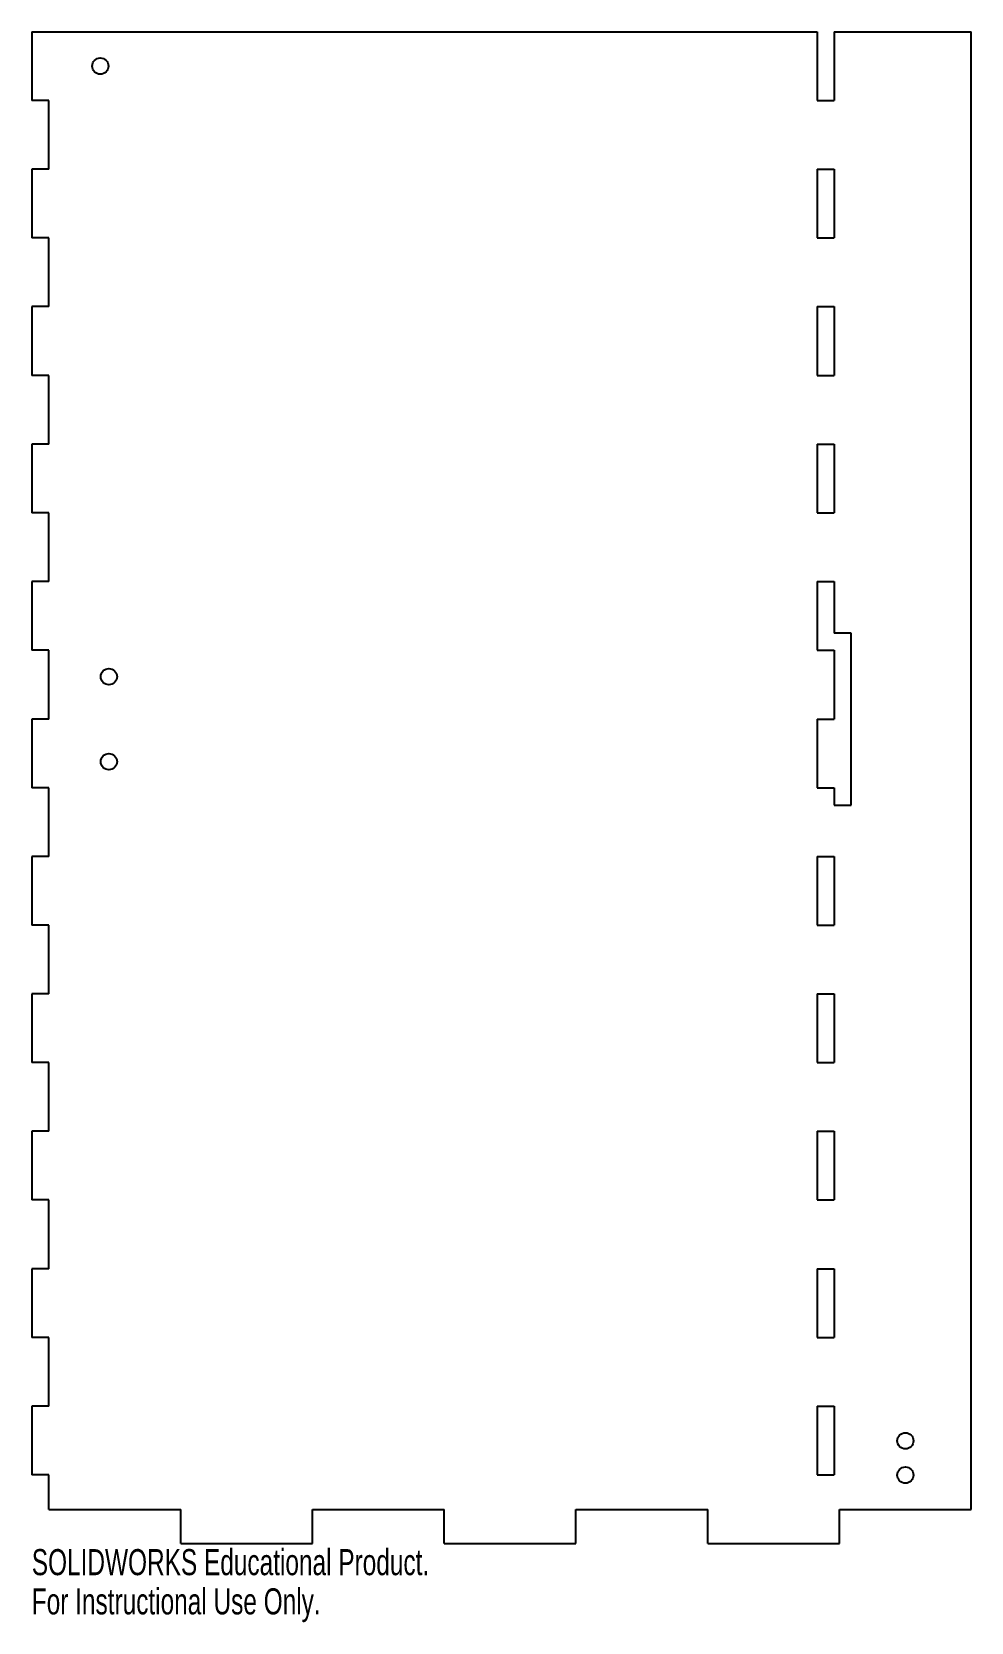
# Model space of a CAD drawing. Header units: inches. Extents: x -0.1 to 6.7, y -6.1 to 5.5.
import ezdxf

# ---------------------------------------------------------------- set-up
doc = ezdxf.new("R2010")
doc.units = ezdxf.units.IN
doc.header["$MEASUREMENT"] = 0
doc.styles.add('SLDTEXTSTYLE0', font='TXT', dxfattribs={"width": 0.7})

msp = doc.modelspace()

# ---------------------------------------------------------------- linework, layer by layer
at = {"color": 7, "linetype": 'Continuous', "lineweight": 25}
for p, q in [((-0.125, 5.515), (-0.125, 5.014)), ((-0.125, 5.515), (5.607, 5.515)), ((5.607, 5.515), (5.607, 5.014)), ((5.732, 5.515), (5.732, 5.014)), ((5.732, 5.515), (6.732, 5.515)), ((6.732, -5.265), (6.732, 5.515)), ((0, 5.014), (-0.125, 5.014)), ((0, 4.512), (0, 5.014)), ((5.607, 5.014), (5.732, 5.014)), ((-0.125, 4.512), (-0.125, 4.011)), ((0, 4.512), (-0.125, 4.512)), ((5.607, 4.512), (5.732, 4.512)), ((5.607, 4.512), (5.607, 4.011)), ((5.732, 4.512), (5.732, 4.011)), ((0, 4.011), (-0.125, 4.011)), ((0, 3.51), (0, 4.011)), ((5.607, 4.011), (5.732, 4.011)), ((-0.125, 3.51), (-0.125, 3.008)), ((0, 3.51), (-0.125, 3.51)), ((5.607, 3.51), (5.732, 3.51)), ((5.607, 3.51), (5.607, 3.008)), ((5.732, 3.51), (5.732, 3.008)), ((0, 3.008), (-0.125, 3.008)), ((0, 2.507), (0, 3.008)), ((5.607, 3.008), (5.732, 3.008)), ((-0.125, 2.507), (-0.125, 2.005)), ((0, 2.507), (-0.125, 2.507)), ((5.607, 2.507), (5.732, 2.507)), ((5.607, 2.507), (5.607, 2.005)), ((5.732, 2.507), (5.732, 2.005)), ((0, 2.005), (-0.125, 2.005)), ((0, 1.504), (0, 2.005)), ((5.607, 2.005), (5.732, 2.005)), ((-0.125, 1.504), (-0.125, 1.003)), ((0, 1.504), (-0.125, 1.504)), ((5.607, 1.504), (5.732, 1.504)), ((5.607, 1.504), (5.607, 1.003)), ((5.732, 1.504), (5.732, 1.127)), ((5.857, 1.127), (5.732, 1.127)), ((5.857, -0.128), (5.857, 1.127)), ((0, 1.003), (-0.125, 1.003)), ((0, 0.501), (0, 1.003)), ((5.607, 1.003), (5.732, 1.003)), ((5.732, 1.003), (5.732, 0.501)), ((-0.125, 0.501), (-0.125, 0)), ((0, 0.501), (-0.125, 0.501)), ((5.607, 0.501), (5.732, 0.501)), ((5.607, 0.501), (5.607, 0)), ((0, 0), (-0.125, 0)), ((0, -0.501), (0, 0)), ((5.607, 0), (5.732, 0)), ((5.732, 0), (5.732, -0.128)), ((5.732, -0.128), (5.857, -0.128)), ((-0.125, -0.501), (-0.125, -1.003)), ((0, -0.501), (-0.125, -0.501)), ((5.607, -0.501), (5.732, -0.501)), ((5.607, -0.501), (5.607, -1.003)), ((5.732, -0.501), (5.732, -1.003)), ((0, -1.003), (-0.125, -1.003)), ((0, -1.504), (0, -1.003)), ((5.607, -1.003), (5.732, -1.003)), ((-0.125, -1.504), (-0.125, -2.005)), ((0, -1.504), (-0.125, -1.504)), ((5.607, -1.504), (5.732, -1.504)), ((5.607, -1.504), (5.607, -2.005)), ((5.732, -1.504), (5.732, -2.005)), ((0, -2.005), (-0.125, -2.005)), ((0, -2.507), (0, -2.005)), ((5.607, -2.005), (5.732, -2.005)), ((-0.125, -2.507), (-0.125, -3.008)), ((0, -2.507), (-0.125, -2.507)), ((5.607, -2.507), (5.732, -2.507)), ((5.607, -2.507), (5.607, -3.008)), ((5.732, -2.507), (5.732, -3.008)), ((0, -3.008), (-0.125, -3.008)), ((0, -3.51), (0, -3.008)), ((5.607, -3.008), (5.732, -3.008)), ((-0.125, -3.51), (-0.125, -4.011)), ((0, -3.51), (-0.125, -3.51)), ((5.607, -3.51), (5.732, -3.51)), ((5.607, -3.51), (5.607, -4.011)), ((5.732, -3.51), (5.732, -4.011)), ((0, -4.011), (-0.125, -4.011)), ((0, -4.512), (0, -4.011)), ((5.607, -4.011), (5.732, -4.011)), ((-0.125, -4.512), (-0.125, -5.014)), ((0, -4.512), (-0.125, -4.512)), ((5.607, -4.512), (5.732, -4.512)), ((5.607, -4.512), (5.607, -5.014)), ((5.732, -4.512), (5.732, -5.014)), ((0, -5.014), (-0.125, -5.014)), ((0, -5.265), (0, -5.014)), ((5.607, -5.014), (5.732, -5.014)), ((0, -5.265), (0.962, -5.265)), ((0.962, -5.515), (0.962, -5.265)), ((1.924, -5.265), (2.885, -5.265)), ((1.924, -5.515), (1.924, -5.265)), ((2.885, -5.515), (2.885, -5.265)), ((3.847, -5.265), (4.809, -5.265)), ((3.847, -5.515), (3.847, -5.265)), ((4.809, -5.515), (4.809, -5.265)), ((5.771, -5.265), (6.732, -5.265)), ((5.771, -5.515), (5.771, -5.265)), ((0.962, -5.515), (1.924, -5.515)), ((2.885, -5.515), (3.847, -5.515)), ((4.809, -5.515), (5.771, -5.515))]:
    msp.add_line(p, q, dxfattribs=at)
for centre in [(0.375, 5.265), (0.438, 0.81), (0.438, 0.19), (6.252, -4.765), (6.252, -5.015)]:
    msp.add_circle(centre, 0.0591, dxfattribs=at)

# ---------------------------------------------------------------- texts
at = {"color": 7, "linetype": 'Continuous', "char_height": 0.1903, "attachment_point": 1, "style": 'SLDTEXTSTYLE0'}
for s, insert in [('SOLIDWORKS Educational Product.', (-0.125, -5.555)), ('For Instructional Use Only.', (-0.125, -5.841))]:
    msp.add_mtext(s, dxfattribs=dict(at, insert=insert))

doc.saveas('drawing.dxf')
